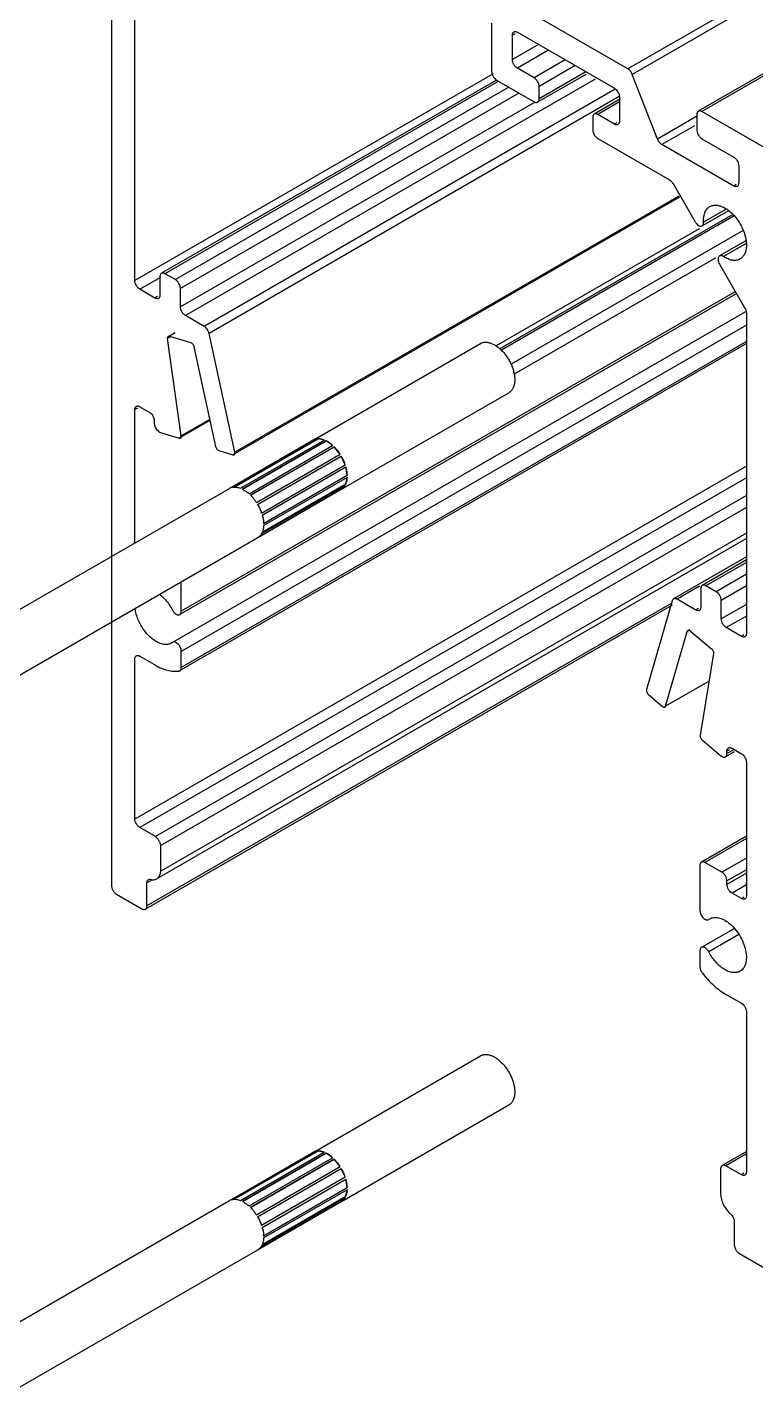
# Model space of a CAD drawing. Extents: x 0 to 11.4, y -13.7 to 0.
# Drawn here: x 4.748 to 6.286, y -8.488 to -5.598 of the extents above; entities that cross this region are included whole.
import ezdxf

# ---------------------------------------------------------------- set-up
doc = ezdxf.new("R2010")
doc.units = 0
doc.header["$LTSCALE"] = 0.5
doc.header["$MEASUREMENT"] = 0
doc.layers.add('Hardware', color=242, linetype='CONTINUOUS')
doc.layers.add('Housing', color=150, linetype='CONTINUOUS')

msp = doc.modelspace()

# ---------------------------------------------------------------- linework, layer by layer
at = {"layer": 'Hardware', "transparency": 16777216}
for p, q in [((5.3512, -6.47), (5.7048, -6.2659)), ((5.4112, -6.5739), (5.7648, -6.3698)), ((5.178, -6.5705), (5.348, -6.4723)), ((5.3481, -6.4725), (5.1786, -6.5703)), ((5.1817, -6.5695), (5.3585, -6.4675)), ((5.1848, -6.5693), (5.3616, -6.4672)), ((5.3616, -6.4674), (5.1851, -6.5693)), ((5.1982, -6.572), (5.375, -6.4699)), ((5.2018, -6.5736), (5.3786, -6.4715)), ((5.3786, -6.4717), (5.2018, -6.5737)), ((5.3512, -6.47), (5.348, -6.4723)), ((5.348, -6.4723), (5.3481, -6.4725)), ((5.357, -6.4684), (5.3481, -6.4725)), ((5.3616, -6.4672), (5.3616, -6.4674)), ((5.3751, -6.4701), (5.3616, -6.4674)), ((5.3786, -6.4715), (5.3786, -6.4717)), ((5.3926, -6.4815), (5.3786, -6.4717)), ((5.2159, -6.5834), (5.3926, -6.4814)), ((5.2192, -6.5867), (5.396, -6.4846)), ((5.396, -6.4847), (5.2192, -6.5867)), ((5.2315, -6.6019), (5.4083, -6.4998)), ((5.396, -6.4846), (5.396, -6.4847)), ((5.4082, -6.4999), (5.396, -6.4847)), ((5.2341, -6.6062), (5.4109, -6.5041)), ((5.2424, -6.6242), (5.4192, -6.5221)), ((5.2424, -6.6242), (5.4191, -6.5222)), ((5.2439, -6.6288), (5.4207, -6.5267)), ((5.4191, -6.5222), (5.4108, -6.5041)), ((5.4192, -6.5221), (5.4191, -6.5222)), ((5.4235, -6.5444), (5.4206, -6.5267)), ((5.2467, -6.6464), (5.4235, -6.5444)), ((5.2468, -6.6465), (5.4236, -6.5444)), ((5.2468, -6.6506), (5.4236, -6.5485)), ((5.4206, -6.5627), (5.4235, -6.5484)), ((5.4236, -6.5444), (5.4235, -6.5444)), ((4.6441, -6.8783), (5.1744, -6.5721)), ((5.178, -6.5705), (5.1817, -6.5695)), ((5.1939, -6.5705), (5.1982, -6.572)), ((5.2341, -6.6762), (5.4109, -6.5741)), ((5.236, -6.6749), (5.4108, -6.574)), ((5.2424, -6.6678), (5.4192, -6.5657)), ((5.2439, -6.6648), (5.4207, -6.5628)), ((5.244, -6.6647), (5.4206, -6.5627)), ((5.4108, -6.574), (5.4187, -6.566)), ((5.4109, -6.5741), (5.4108, -6.574)), ((5.4109, -6.5741), (5.4112, -6.5739)), ((5.4207, -6.5628), (5.4206, -6.5627)), ((4.7041, -6.9822), (5.2344, -6.676)), ((5.3512, -7.9756), (5.7048, -7.7715)), ((5.4112, -8.0795), (5.7648, -7.8754)), ((5.1817, -8.0751), (5.3585, -7.9731)), ((5.1848, -8.0749), (5.3616, -7.9728)), ((5.3616, -7.973), (5.1851, -8.0749)), ((5.1982, -8.0776), (5.375, -7.9755)), ((5.3512, -7.9756), (5.348, -7.9779)), ((5.357, -7.974), (5.3481, -7.9781)), ((5.3616, -7.9728), (5.3616, -7.973)), ((5.3751, -7.9757), (5.3616, -7.973)), ((5.178, -8.0761), (5.348, -7.9779)), ((5.3481, -7.9781), (5.1786, -8.0759)), ((5.2018, -8.0792), (5.3786, -7.9771)), ((5.3786, -7.9773), (5.2018, -8.0793)), ((5.2159, -8.089), (5.3926, -7.987)), ((5.2192, -8.0923), (5.396, -7.9902)), ((5.396, -7.9903), (5.2192, -8.0923)), ((5.2315, -8.1075), (5.4083, -8.0054)), ((5.348, -7.9779), (5.3481, -7.9781)), ((5.3786, -7.9771), (5.3786, -7.9773)), ((5.3926, -7.9871), (5.3786, -7.9773)), ((5.396, -7.9902), (5.396, -7.9903)), ((5.4082, -8.0055), (5.396, -7.9903)), ((5.2341, -8.1118), (5.4109, -8.0097)), ((5.2424, -8.1298), (5.4191, -8.0277)), ((5.2424, -8.1298), (5.4192, -8.0277)), ((5.2439, -8.1344), (5.4207, -8.0323)), ((5.4191, -8.0277), (5.4108, -8.0097)), ((5.4192, -8.0277), (5.4191, -8.0277)), ((5.4235, -8.05), (5.4206, -8.0323)), ((5.2467, -8.152), (5.4235, -8.05)), ((5.2468, -8.1521), (5.4236, -8.05)), ((5.2468, -8.1562), (5.4236, -8.0541)), ((5.4206, -8.0683), (5.4235, -8.054)), ((5.4236, -8.05), (5.4235, -8.05)), ((4.6441, -8.3839), (5.1744, -8.0777)), ((5.178, -8.0761), (5.1817, -8.0751)), ((5.1939, -8.0761), (5.1982, -8.0776)), ((5.2341, -8.1818), (5.4109, -8.0797)), ((5.236, -8.1805), (5.4108, -8.0796)), ((5.2424, -8.1734), (5.4192, -8.0713)), ((5.2439, -8.1704), (5.4207, -8.0684)), ((5.244, -8.1703), (5.4206, -8.0683)), ((5.4108, -8.0796), (5.4187, -8.0716)), ((5.4109, -8.0797), (5.4108, -8.0796)), ((5.4109, -8.0797), (5.4112, -8.0795)), ((5.4207, -8.0684), (5.4206, -8.0683)), ((4.7041, -8.4878), (5.2344, -8.1816))]:
    msp.add_line(p, q, dxfattribs=at)
for centre, radius, start, end in [((5.1845, -6.5896), 0.0202, 108.8453, 119.9747), ((5.1658, -6.639), 0.0748, 47.9648, 52.2996), ((5.1465, -6.6573), 0.1015, 33.1159, 36.6394), ((5.1534, -6.6549), 0.0942, 19.0095, 19.7312), ((5.1858, -6.6486), 0.0611, 2.0446, 2.9828), ((5.2243, -6.6585), 0.0203, 300.0366, 309.9956), ((5.2157, -6.6528), 0.0307, 336.8664, 338.2681), ((5.1845, -8.0952), 0.0202, 108.8453, 119.9747), ((5.1658, -8.1446), 0.0748, 47.9648, 52.2996), ((5.1465, -8.1629), 0.1015, 33.1159, 36.6394), ((5.1534, -8.1605), 0.0942, 19.0095, 19.7312), ((5.2157, -8.1584), 0.0307, 336.8664, 338.2681), ((5.1858, -8.1542), 0.0611, 2.0446, 2.9828), ((5.2243, -8.1641), 0.0203, 300.0366, 309.9956)]:
    msp.add_arc(centre, radius, start, end, dxfattribs=at)
for points, knots in [([(5.7048, -6.2659), (5.7055, -6.2655), (5.7071, -6.2647), (5.7095, -6.2638), (5.7121, -6.2633), (5.7148, -6.263), (5.7176, -6.2631), (5.7206, -6.2634), (5.7235, -6.2641), (5.7277, -6.2653), (5.733, -6.2677), (5.7392, -6.2715), (5.7453, -6.2763), (5.7512, -6.2819), (5.7568, -6.2884), (5.7618, -6.2955), (5.7663, -6.303), (5.7702, -6.3109), (5.7732, -6.3189), (5.7755, -6.3269), (5.7769, -6.3347), (5.7772, -6.3398), (5.7772, -6.3423)], [0, 0, 0, 0, 0.02133, 0.042888, 0.064891, 0.087534, 0.110981, 0.135365, 0.160785, 0.187308, 0.24374, 0.304681, 0.369761, 0.438351, 0.50963, 0.582646, 0.656369, 0.729738, 0.801707, 0.871292, 0.937623, 1, 1, 1, 1]), ([(5.7772, -6.3423), (5.7772, -6.3439), (5.7771, -6.3469), (5.7765, -6.3514), (5.7755, -6.3555), (5.7741, -6.3592), (5.7723, -6.3625), (5.7702, -6.3655), (5.7677, -6.3679), (5.7658, -6.3692), (5.7648, -6.3698)], [0, 0, 0, 0, 0.148585, 0.289507, 0.422721, 0.548641, 0.668, 0.781938, 0.891987, 1, 1, 1, 1]), ([(5.3585, -6.4675), (5.3572, -6.4677), (5.3553, -6.4681), (5.3529, -6.4691), (5.3518, -6.4697), (5.3512, -6.47)], [0, 0, 0, 0, 0.505525, 0.753504, 1, 1, 1, 1]), ([(5.375, -6.4699), (5.3739, -6.4695), (5.3716, -6.4686), (5.3682, -6.4678), (5.3648, -6.4673), (5.3626, -6.4672), (5.3616, -6.4672)], [0, 0, 0, 0, 0.268117, 0.52366, 0.767253, 1, 1, 1, 1]), ([(5.3926, -6.4814), (5.3915, -6.4804), (5.3892, -6.4784), (5.3857, -6.4758), (5.3822, -6.4735), (5.3798, -6.4722), (5.3786, -6.4715)], [0, 0, 0, 0, 0.263479, 0.518469, 0.764174, 1, 1, 1, 1]), ([(5.4083, -6.4998), (5.4065, -6.4971), (5.4026, -6.4918), (5.3983, -6.4869), (5.396, -6.4846)], [0, 0, 0, 0, 0.507302, 1, 1, 1, 1]), ([(5.4192, -6.5221), (5.4182, -6.519), (5.4157, -6.5129), (5.4126, -6.507), (5.4109, -6.5041)], [0, 0, 0, 0, 0.495617, 1, 1, 1, 1]), ([(5.4236, -6.5444), (5.4236, -6.543), (5.4234, -6.5401), (5.4226, -6.5341), (5.4215, -6.5297), (5.4207, -6.5267)], [0, 0, 0, 0, 0.237755, 0.484261, 1, 1, 1, 1]), ([(5.4207, -6.5628), (5.4216, -6.5606), (5.4226, -6.5572), (5.4234, -6.5524), (5.4236, -6.5498), (5.4236, -6.5485)], [0, 0, 0, 0, 0.475926, 0.731918, 1, 1, 1, 1]), ([(5.1848, -6.5693), (5.1863, -6.5692), (5.1893, -6.5694), (5.1923, -6.5701), (5.1939, -6.5705)], [0, 0, 0, 0, 0.484047, 1, 1, 1, 1]), ([(5.2018, -6.5736), (5.2035, -6.5745), (5.2068, -6.5764), (5.2099, -6.5786), (5.2115, -6.5798)], [0, 0, 0, 0, 0.48643, 1, 1, 1, 1]), ([(5.2192, -6.5867), (5.2208, -6.5882), (5.2238, -6.5915), (5.2266, -6.595), (5.2279, -6.5968)], [0, 0, 0, 0, 0.493981, 1, 1, 1, 1]), ([(5.4112, -6.5739), (5.412, -6.5735), (5.4136, -6.5724), (5.4157, -6.5705), (5.4176, -6.5682), (5.4187, -6.5666), (5.4192, -6.5657)], [0, 0, 0, 0, 0.242431, 0.488008, 0.739683, 1, 1, 1, 1]), ([(5.2341, -6.6062), (5.2357, -6.6089), (5.2386, -6.6144), (5.241, -6.6202), (5.2421, -6.6231)], [0, 0, 0, 0, 0.503838, 1, 1, 1, 1]), ([(5.2439, -6.6288), (5.2447, -6.6316), (5.246, -6.6371), (5.2467, -6.6427), (5.2468, -6.6455)], [0, 0, 0, 0, 0.514673, 1, 1, 1, 1]), ([(5.2424, -6.6678), (5.2418, -6.669), (5.2402, -6.6712), (5.2383, -6.6731), (5.2373, -6.674)], [0, 0, 0, 0, 0.51051, 1, 1, 1, 1]), ([(5.2468, -6.6506), (5.2468, -6.6518), (5.2466, -6.6542), (5.2459, -6.6588), (5.245, -6.6621), (5.2442, -6.6642)], [0, 0, 0, 0, 0.266998, 0.522659, 1, 1, 1, 1]), ([(5.7048, -7.7715), (5.7055, -7.7711), (5.7071, -7.7703), (5.7095, -7.7694), (5.7121, -7.7689), (5.7148, -7.7686), (5.7176, -7.7687), (5.7206, -7.769), (5.7235, -7.7697), (5.7277, -7.7709), (5.733, -7.7733), (5.7392, -7.7771), (5.7453, -7.7819), (5.7512, -7.7875), (5.7568, -7.794), (5.7618, -7.8011), (5.7663, -7.8086), (5.7702, -7.8165), (5.7732, -7.8245), (5.7755, -7.8325), (5.7769, -7.8403), (5.7772, -7.8454), (5.7772, -7.8479)], [0, 0, 0, 0, 0.02133, 0.042888, 0.064891, 0.087534, 0.110981, 0.135365, 0.160785, 0.187308, 0.24374, 0.304681, 0.369761, 0.438351, 0.50963, 0.582646, 0.656369, 0.729738, 0.801707, 0.871292, 0.937623, 1, 1, 1, 1]), ([(5.7772, -7.8479), (5.7772, -7.8495), (5.7771, -7.8525), (5.7765, -7.857), (5.7755, -7.8611), (5.7741, -7.8648), (5.7723, -7.8681), (5.7702, -7.8711), (5.7677, -7.8735), (5.7658, -7.8748), (5.7648, -7.8754)], [0, 0, 0, 0, 0.148585, 0.289507, 0.422721, 0.548641, 0.668, 0.781938, 0.891987, 1, 1, 1, 1]), ([(5.3585, -7.9731), (5.3572, -7.9733), (5.3553, -7.9737), (5.3529, -7.9747), (5.3518, -7.9753), (5.3512, -7.9756)], [0, 0, 0, 0, 0.505525, 0.753504, 1, 1, 1, 1]), ([(5.375, -7.9755), (5.3739, -7.9751), (5.3716, -7.9742), (5.3682, -7.9734), (5.3648, -7.9729), (5.3626, -7.9728), (5.3616, -7.9728)], [0, 0, 0, 0, 0.268117, 0.52366, 0.767253, 1, 1, 1, 1]), ([(5.3926, -7.987), (5.3915, -7.986), (5.3892, -7.984), (5.3857, -7.9814), (5.3822, -7.9791), (5.3798, -7.9777), (5.3786, -7.9771)], [0, 0, 0, 0, 0.263479, 0.518469, 0.764174, 1, 1, 1, 1]), ([(5.4083, -8.0054), (5.4065, -8.0027), (5.4026, -7.9974), (5.3983, -7.9925), (5.396, -7.9902)], [0, 0, 0, 0, 0.507302, 1, 1, 1, 1]), ([(5.4192, -8.0277), (5.4182, -8.0246), (5.4157, -8.0185), (5.4126, -8.0126), (5.4109, -8.0097)], [0, 0, 0, 0, 0.495617, 1, 1, 1, 1]), ([(5.4236, -8.05), (5.4236, -8.0486), (5.4234, -8.0457), (5.4226, -8.0397), (5.4215, -8.0353), (5.4207, -8.0323)], [0, 0, 0, 0, 0.237755, 0.484261, 1, 1, 1, 1]), ([(5.4207, -8.0684), (5.4216, -8.0662), (5.4226, -8.0628), (5.4234, -8.058), (5.4236, -8.0554), (5.4236, -8.0541)], [0, 0, 0, 0, 0.475926, 0.731918, 1, 1, 1, 1]), ([(5.1848, -8.0749), (5.1863, -8.0748), (5.1893, -8.075), (5.1923, -8.0757), (5.1939, -8.0761)], [0, 0, 0, 0, 0.484047, 1, 1, 1, 1]), ([(5.2018, -8.0792), (5.2035, -8.08), (5.2068, -8.082), (5.2099, -8.0842), (5.2115, -8.0854)], [0, 0, 0, 0, 0.48643, 1, 1, 1, 1]), ([(5.2192, -8.0923), (5.2208, -8.0938), (5.2238, -8.0971), (5.2266, -8.1006), (5.2279, -8.1024)], [0, 0, 0, 0, 0.493981, 1, 1, 1, 1]), ([(5.4112, -8.0795), (5.412, -8.0791), (5.4136, -8.078), (5.4157, -8.0761), (5.4176, -8.0738), (5.4187, -8.0722), (5.4192, -8.0713)], [0, 0, 0, 0, 0.242431, 0.488008, 0.739683, 1, 1, 1, 1]), ([(5.2341, -8.1118), (5.2357, -8.1145), (5.2386, -8.12), (5.241, -8.1258), (5.2421, -8.1287)], [0, 0, 0, 0, 0.503838, 1, 1, 1, 1]), ([(5.2439, -8.1344), (5.2447, -8.1372), (5.246, -8.1427), (5.2467, -8.1483), (5.2468, -8.1511)], [0, 0, 0, 0, 0.514673, 1, 1, 1, 1]), ([(5.2424, -8.1734), (5.2418, -8.1746), (5.2402, -8.1768), (5.2383, -8.1787), (5.2373, -8.1796)], [0, 0, 0, 0, 0.51051, 1, 1, 1, 1]), ([(5.2468, -8.1562), (5.2468, -8.1574), (5.2466, -8.1598), (5.2459, -8.1644), (5.245, -8.1677), (5.2442, -8.1698)], [0, 0, 0, 0, 0.266998, 0.522659, 1, 1, 1, 1])]:
    msp.add_open_spline(points, degree=3, knots=knots, dxfattribs=at)
at = {"layer": 'Housing', "linetype": 'Continuous', "lineweight": 25, "transparency": 16777216}
for p, q in [((7.799, -4.6565), (6.0164, -5.6856)), ((7.8011, -4.672), (6.0256, -5.6971)), ((7.8165, -4.8216), (6.165, -5.775)), ((7.8169, -4.8264), (6.1725, -5.7758)), ((4.9253, -5.0679), (4.9253, -7.4114)), ((4.9748, -6.133), (4.9748, -5.4556)), ((6.0164, -5.6856), (5.6414, -5.4691)), ((5.7283, -5.5887), (5.7283, -5.6908)), ((5.7775, -5.611), (5.7722, -5.614)), ((5.7722, -5.6655), (5.7722, -5.614)), ((5.8273, -5.6336), (5.7722, -5.6655)), ((5.7828, -5.6079), (5.9878, -5.7263)), ((5.8485, -5.6459), (5.7828, -5.6838)), ((5.8181, -5.7043), (5.7828, -5.6838)), ((5.8839, -5.6663), (5.8181, -5.7043)), ((5.9051, -5.6785), (5.8287, -5.7226)), ((5.9277, -5.6916), (5.8287, -5.7488)), ((5.7314, -5.6961), (4.9748, -6.133)), ((5.7387, -5.7089), (5.0309, -6.1175)), ((5.7409, -5.7127), (5.0384, -6.1183)), ((5.9471, -5.7071), (5.0816, -6.2068)), ((5.7389, -5.7092), (5.8181, -5.7549)), ((5.9271, -5.697), (5.8256, -5.7556)), ((6.0787, -5.8339), (6.0256, -5.6971)), ((5.7649, -5.7241), (5.0603, -6.1309)), ((5.7861, -5.7364), (5.0709, -6.1493)), ((5.9892, -5.7286), (5.1212, -6.2297)), ((5.9981, -5.7441), (5.1314, -6.2445)), ((5.8287, -5.7488), (5.8287, -5.7226)), ((6.0008, -5.7488), (5.945, -5.7811)), ((5.9984, -5.7447), (5.9984, -5.7961)), ((5.8191, -5.7565), (5.0709, -6.1885)), ((5.9984, -5.7553), (5.9525, -5.7818)), ((6.3055, -5.8525), (6.1725, -5.7758)), ((5.9419, -5.788), (5.9419, -5.8141)), ((5.9878, -5.8022), (5.9525, -5.7818)), ((5.9931, -5.7992), (5.9878, -5.8022)), ((6.1636, -5.7848), (6.0787, -5.8339)), ((6.1567, -5.8055), (6.0879, -5.8453)), ((6.1619, -5.7819), (6.1619, -5.8146)), ((5.9525, -5.8325), (6.1041, -5.92)), ((6.1725, -5.8329), (6.2397, -5.8717)), ((6.2397, -5.933), (6.0879, -5.8453)), ((6.2503, -5.8901), (6.2503, -5.9268)), ((6.1116, -5.9279), (6.1581, -6.0085)), ((6.245, -5.9299), (6.2397, -5.933)), ((6.1252, -5.9566), (5.1817, -6.5013)), ((6.1237, -5.9541), (5.1859, -6.4955)), ((6.2241, -5.9817), (6.1762, -6.0094)), ((6.2377, -5.993), (5.7458, -6.2769)), ((6.2406, -5.9963), (5.7492, -6.2801)), ((6.2286, -5.9851), (6.1731, -6.0171)), ((6.1668, -6.0235), (5.7382, -6.271)), ((6.2595, -6.0267), (5.7695, -6.3097)), ((6.2654, -6.0488), (6.2099, -6.0808)), ((6.266, -6.0544), (6.2181, -6.082)), ((6.2646, -6.0413), (6.266, -6.049)), ((6.202, -6.0845), (5.7761, -6.3304)), ((6.2099, -6.0982), (6.2635, -6.191)), ((5.0289, -6.1262), (4.9854, -6.1513)), ((5.0278, -6.1244), (5.0278, -6.1636)), ((5.0603, -6.1309), (5.0384, -6.1183)), ((5.0172, -6.1697), (4.9854, -6.1513)), ((5.0709, -6.1885), (5.0709, -6.1493)), ((5.0225, -6.1666), (5.0172, -6.1697)), ((6.2434, -6.1613), (5.0697, -6.8389)), ((6.2412, -6.1575), (5.0728, -6.832)), ((6.265, -6.1987), (5.0542, -6.8978)), ((5.1212, -6.2297), (5.0816, -6.2068)), ((6.2666, -6.2015), (6.2666, -6.8788)), ((6.2666, -6.2274), (5.0728, -6.9166)), ((5.0493, -6.2522), (5.0439, -6.2553)), ((5.0728, -6.4611), (5.0439, -6.2553)), ((5.0599, -6.2436), (5.0482, -6.2503)), ((5.0482, -6.2503), (5.0928, -6.2641)), ((6.2666, -6.2662), (5.0679, -6.9582)), ((6.2666, -6.2615), (5.0728, -6.9507)), ((5.1859, -6.4955), (5.1314, -6.2445)), ((5.0995, -6.2726), (5.1454, -6.4836)), ((4.9801, -6.4025), (4.9748, -6.4055)), ((4.9748, -6.6872), (4.9748, -6.4055)), ((4.9854, -6.3994), (5.0052, -6.4108)), ((5.0158, -6.4292), (5.0158, -6.4343)), ((5.1334, -6.4286), (5.0685, -6.4661)), ((5.1329, -6.4264), (5.0728, -6.4611)), ((5.0288, -6.4538), (5.0685, -6.4661)), ((5.1521, -6.4921), (5.1817, -6.5013)), ((6.2666, -6.5251), (4.9748, -7.271)), ((6.2666, -6.5496), (4.9854, -7.2893)), ((6.2666, -6.5874), (5.0181, -7.3082)), ((6.2666, -6.6127), (5.0294, -7.327)), ((6.2666, -6.6668), (5.0294, -7.3811)), ((6.2666, -6.6784), (5.0211, -7.3975)), ((6.2666, -6.7169), (6.1127, -6.8057)), ((6.2666, -6.7234), (6.1735, -6.7772)), ((6.2666, -6.7285), (6.181, -6.7779)), ((6.2666, -6.7538), (6.2029, -6.7906)), ((5.0728, -6.832), (5.0728, -6.7693)), ((6.1676, -6.7791), (6.1202, -6.8065)), ((6.1704, -6.784), (6.1704, -6.8232)), ((6.2029, -6.7906), (6.181, -6.7779)), ((6.2666, -6.7783), (6.2136, -6.8089)), ((6.1099, -6.8191), (4.9971, -7.4616)), ((6.1077, -6.8153), (5.0002, -7.4547)), ((6.11, -6.8095), (6.0555, -6.9975)), ((6.1598, -6.8294), (6.1202, -6.8065)), ((6.2136, -6.8481), (6.2136, -6.8089)), ((6.2666, -6.8175), (6.2136, -6.8481)), ((6.1651, -6.8263), (6.1598, -6.8294)), ((6.2666, -6.842), (6.2242, -6.8665)), ((6.096, -7.0325), (6.1418, -6.8743)), ((6.1472, -6.8713), (6.1418, -6.8743)), ((6.1486, -6.8737), (6.1931, -6.9113)), ((6.256, -6.8849), (6.2242, -6.8665)), ((6.2613, -6.8818), (6.256, -6.8849)), ((4.9748, -7.271), (4.9748, -6.9328)), ((4.9854, -6.9267), (5.02, -6.9467)), ((5.0728, -6.9507), (5.0728, -6.9166)), ((6.1974, -6.9213), (6.1686, -7.0937)), ((6.1877, -6.9795), (6.096, -7.0325)), ((6.0596, -7.0081), (6.0893, -7.0332)), ((6.1729, -7.1037), (6.2126, -7.1372)), ((6.2406, -7.1291), (6.2224, -7.1396)), ((6.2309, -7.1246), (6.2255, -7.1276)), ((6.2384, -7.1253), (6.2255, -7.1327)), ((6.2255, -7.1327), (6.2255, -7.1276)), ((6.2362, -7.1215), (6.256, -7.133)), ((6.2666, -7.1513), (6.2666, -7.433)), ((5.0181, -7.3082), (4.9854, -7.2893)), ((6.2666, -7.3073), (6.1716, -7.3621)), ((5.0294, -7.3811), (5.0294, -7.327)), ((6.2666, -7.3123), (6.1791, -7.3628)), ((6.1685, -7.369), (6.1685, -7.4646)), ((6.2149, -7.3835), (6.1791, -7.3628)), ((6.2666, -7.3537), (6.2149, -7.3835)), ((6.2666, -7.3782), (6.2255, -7.4019)), ((6.2666, -7.3856), (6.2255, -7.4093)), ((5.0093, -7.4007), (5.0002, -7.4059)), ((5.0002, -7.4547), (5.0002, -7.4059)), ((6.2255, -7.4093), (6.2255, -7.4019)), ((6.2666, -7.4101), (6.2362, -7.4277)), ((6.256, -7.4392), (6.2362, -7.4277)), ((4.9359, -7.4298), (4.9896, -7.4608)), ((6.2613, -7.4361), (6.256, -7.4392)), ((6.2412, -7.5021), (6.1716, -7.5423)), ((6.2508, -7.5151), (6.1871, -7.5519)), ((6.1685, -7.5492), (6.1685, -7.5833)), ((6.2213, -7.6402), (6.256, -7.6603)), ((6.2666, -7.6786), (6.2666, -8.0168)), ((6.2666, -7.9739), (6.2154, -8.0035)), ((6.2666, -7.979), (6.2233, -8.004)), ((6.256, -8.0229), (6.2233, -8.004)), ((6.212, -8.0097), (6.212, -8.0639)), ((6.2613, -8.0198), (6.256, -8.0229)), ((6.2411, -8.1223), (6.2411, -8.1711)), ((6.2517, -8.1895), (6.3055, -8.2205))]:
    msp.add_line(p, q, dxfattribs=at)
msp.add_arc((5.9734, -5.7469), 0.0253, 21.1865, 38.8138, dxfattribs=at)
for points, knots in [([(5.7753, -5.6072), (5.7758, -5.6069), (5.7769, -5.6065), (5.7788, -5.6064), (5.7808, -5.6069), (5.7821, -5.6075), (5.7828, -5.6079)], [0, 0, 0, 0, 0.217768, 0.45178, 0.711885, 1, 1, 1, 1]), ([(5.7722, -5.614), (5.7722, -5.6133), (5.7723, -5.6118), (5.7729, -5.6099), (5.7738, -5.6082), (5.7748, -5.6075), (5.7753, -5.6072)], [0, 0, 0, 0, 0.288116, 0.548222, 0.782233, 1, 1, 1, 1]), ([(5.7283, -5.6908), (5.7283, -5.6925), (5.729, -5.6962), (5.7312, -5.7014), (5.7346, -5.7059), (5.7374, -5.7083), (5.7389, -5.7092)], [0, 0, 0, 0, 0.237021, 0.500001, 0.762981, 1, 1, 1, 1]), ([(5.7828, -5.6838), (5.7813, -5.683), (5.7784, -5.6806), (5.7751, -5.676), (5.7728, -5.6709), (5.7722, -5.6672), (5.7722, -5.6655)], [0, 0, 0, 0, 0.237019, 0.499999, 0.762979, 1, 1, 1, 1]), ([(6.0256, -5.6971), (6.0247, -5.6947), (6.0222, -5.6903), (6.0185, -5.6868), (6.0164, -5.6856)], [0, 0, 0, 0, 0.52278, 1, 1, 1, 1]), ([(5.8234, -5.709), (5.823, -5.7085), (5.8215, -5.7067), (5.8196, -5.7051), (5.8181, -5.7043)], [0, 0, 0, 0, 0.266923, 1, 1, 1, 1]), ([(5.8287, -5.7226), (5.8287, -5.7215), (5.8284, -5.7191), (5.827, -5.7144), (5.8251, -5.711), (5.8234, -5.709)], [0, 0, 0, 0, 0.227663, 0.478233, 1, 1, 1, 1]), ([(5.8256, -5.7556), (5.8261, -5.7553), (5.827, -5.7546), (5.828, -5.7529), (5.8286, -5.751), (5.8287, -5.7495), (5.8287, -5.7488)], [0, 0, 0, 0, 0.217767, 0.451778, 0.711884, 1, 1, 1, 1]), ([(5.9878, -5.7263), (5.9883, -5.7266), (5.9903, -5.7279), (5.992, -5.7296), (5.9931, -5.731)], [0, 0, 0, 0, 0.231066, 1, 1, 1, 1]), ([(5.997, -5.7377), (5.9973, -5.7383), (5.998, -5.7406), (5.9984, -5.7429), (5.9984, -5.7447)], [0, 0, 0, 0, 0.266922, 1, 1, 1, 1]), ([(5.8181, -5.7549), (5.8188, -5.7553), (5.8201, -5.7559), (5.8221, -5.7564), (5.824, -5.7563), (5.8251, -5.7559), (5.8256, -5.7556)], [0, 0, 0, 0, 0.288115, 0.54822, 0.782232, 1, 1, 1, 1]), ([(5.9525, -5.7818), (5.9518, -5.7815), (5.9505, -5.7808), (5.9485, -5.7803), (5.9466, -5.7804), (5.9455, -5.7808), (5.945, -5.7811)], [0, 0, 0, 0, 0.288115, 0.54822, 0.782232, 1, 1, 1, 1]), ([(6.165, -5.775), (6.1645, -5.7753), (6.1636, -5.7761), (6.1626, -5.7777), (6.162, -5.7797), (6.1619, -5.7812), (6.1619, -5.7819)], [0, 0, 0, 0, 0.217767, 0.451778, 0.711884, 1, 1, 1, 1]), ([(6.1725, -5.7758), (6.1719, -5.7754), (6.1706, -5.7748), (6.1686, -5.7743), (6.1667, -5.7743), (6.1655, -5.7748), (6.165, -5.775)], [0, 0, 0, 0, 0.288115, 0.54822, 0.782232, 1, 1, 1, 1]), ([(5.945, -5.7811), (5.9445, -5.7814), (5.9436, -5.7822), (5.9426, -5.7838), (5.942, -5.7858), (5.9419, -5.7872), (5.9419, -5.788)], [0, 0, 0, 0, 0.217767, 0.451778, 0.711884, 1, 1, 1, 1]), ([(5.9953, -5.803), (5.9948, -5.8033), (5.9937, -5.8037), (5.9918, -5.8037), (5.9898, -5.8032), (5.9885, -5.8026), (5.9878, -5.8022)], [0, 0, 0, 0, 0.217768, 0.45178, 0.711885, 1, 1, 1, 1]), ([(5.9984, -5.7961), (5.9984, -5.7969), (5.9983, -5.7983), (5.9977, -5.8003), (5.9968, -5.8019), (5.9958, -5.8027), (5.9953, -5.803)], [0, 0, 0, 0, 0.288116, 0.548222, 0.782233, 1, 1, 1, 1]), ([(5.9419, -5.8141), (5.9419, -5.8152), (5.9422, -5.8176), (5.9436, -5.8224), (5.9456, -5.8257), (5.9472, -5.8278)], [0, 0, 0, 0, 0.227663, 0.478233, 1, 1, 1, 1]), ([(5.9472, -5.8278), (5.9476, -5.8282), (5.9491, -5.83), (5.951, -5.8316), (5.9525, -5.8325)], [0, 0, 0, 0, 0.266923, 1, 1, 1, 1]), ([(6.0879, -5.8453), (6.0858, -5.8441), (6.0821, -5.8406), (6.0796, -5.8363), (6.0787, -5.8339)], [0, 0, 0, 0, 0.47722, 1, 1, 1, 1]), ([(6.1619, -5.8146), (6.1619, -5.8151), (6.1621, -5.8175), (6.1627, -5.8198), (6.1634, -5.8215)], [0, 0, 0, 0, 0.231066, 1, 1, 1, 1]), ([(6.1634, -5.8215), (6.1643, -5.8239), (6.1662, -5.8273), (6.1696, -5.8309), (6.1716, -5.8324), (6.1725, -5.8329)], [0, 0, 0, 0, 0.521768, 0.772338, 1, 1, 1, 1]), ([(6.2397, -5.8717), (6.2412, -5.8726), (6.2441, -5.875), (6.2474, -5.8795), (6.2497, -5.8847), (6.2503, -5.8884), (6.2503, -5.8901)], [0, 0, 0, 0, 0.237019, 0.499999, 0.762979, 1, 1, 1, 1]), ([(6.1041, -5.92), (6.1056, -5.9208), (6.1084, -5.9232), (6.1106, -5.9262), (6.1116, -5.9279)], [0, 0, 0, 0, 0.474433, 1, 1, 1, 1]), ([(6.2472, -5.9337), (6.2467, -5.934), (6.2456, -5.9344), (6.2437, -5.9344), (6.2417, -5.934), (6.2404, -5.9333), (6.2397, -5.933)], [0, 0, 0, 0, 0.217768, 0.45178, 0.711885, 1, 1, 1, 1]), ([(6.2503, -5.9268), (6.2503, -5.9276), (6.2502, -5.929), (6.2496, -5.931), (6.2486, -5.9326), (6.2477, -5.9334), (6.2472, -5.9337)], [0, 0, 0, 0, 0.288116, 0.548222, 0.782233, 1, 1, 1, 1]), ([(6.1762, -6.0094), (6.176, -6.0066), (6.176, -6.0012), (6.1775, -5.9915), (6.1805, -5.9848), (6.1834, -5.9814)], [0, 0, 0, 0, 0.284597, 0.546241, 1, 1, 1, 1]), ([(6.1834, -5.9814), (6.1838, -5.9809), (6.1856, -5.9789), (6.1876, -5.9773), (6.1893, -5.9763)], [0, 0, 0, 0, 0.255003, 1, 1, 1, 1]), ([(6.1893, -5.9763), (6.1914, -5.9752), (6.1961, -5.9734), (6.2038, -5.9731), (6.2121, -5.975), (6.2175, -5.9774), (6.2203, -5.9789)], [0, 0, 0, 0, 0.219084, 0.452828, 0.711591, 1, 1, 1, 1]), ([(6.2203, -5.9789), (6.221, -5.9793), (6.2239, -5.981), (6.2267, -5.9829), (6.2287, -5.9845)], [0, 0, 0, 0, 0.241848, 1, 1, 1, 1]), ([(6.1581, -6.0085), (6.1591, -6.0102), (6.1613, -6.0131), (6.1647, -6.016), (6.1676, -6.0174), (6.1696, -6.0179), (6.1715, -6.0178), (6.1726, -6.0174), (6.1731, -6.0171)], [0, 0, 0, 0, 0.306108, 0.582927, 0.703761, 0.811843, 0.909182, 1, 1, 1, 1]), ([(6.1731, -6.0171), (6.1736, -6.0168), (6.1747, -6.016), (6.1757, -6.0141), (6.1762, -6.0119), (6.1762, -6.0102), (6.1762, -6.0094)], [0, 0, 0, 0, 0.213864, 0.445863, 0.707574, 1, 1, 1, 1]), ([(6.2287, -5.9845), (6.233, -5.9878), (6.2412, -5.9956), (6.2515, -6.0094), (6.2596, -6.0248), (6.2633, -6.0358), (6.2646, -6.0413)], [0, 0, 0, 0, 0.239089, 0.493827, 0.751779, 1, 1, 1, 1]), ([(6.2666, -6.0591), (6.2665, -6.0622), (6.2659, -6.0681), (6.2634, -6.0762), (6.2592, -6.0828), (6.2554, -6.086), (6.2533, -6.0872)], [0, 0, 0, 0, 0.28841, 0.547173, 0.780916, 1, 1, 1, 1]), ([(6.266, -6.049), (6.2661, -6.0499), (6.2665, -6.0532), (6.2666, -6.0566), (6.2666, -6.0591)], [0, 0, 0, 0, 0.258122, 1, 1, 1, 1]), ([(6.2099, -6.0808), (6.2092, -6.0812), (6.2079, -6.0825), (6.2069, -6.0851), (6.2067, -6.0882), (6.207, -6.0904), (6.2072, -6.0916)], [0, 0, 0, 0, 0.202572, 0.430629, 0.696522, 1, 1, 1, 1]), ([(6.2072, -6.0916), (6.2074, -6.0922), (6.208, -6.0944), (6.209, -6.0966), (6.2099, -6.0982)], [0, 0, 0, 0, 0.242624, 1, 1, 1, 1]), ([(6.2181, -6.082), (6.2174, -6.0816), (6.216, -6.0808), (6.2138, -6.0801), (6.2117, -6.0801), (6.2104, -6.0805), (6.2099, -6.0808)], [0, 0, 0, 0, 0.292425, 0.554136, 0.786136, 1, 1, 1, 1]), ([(6.2533, -6.0872), (6.251, -6.0885), (6.2456, -6.0904), (6.2367, -6.0902), (6.2273, -6.0874), (6.2212, -6.0841), (6.2181, -6.082)], [0, 0, 0, 0, 0.21391, 0.445486, 0.706574, 1, 1, 1, 1]), ([(5.0309, -6.1175), (5.0304, -6.1178), (5.0295, -6.1186), (5.0285, -6.1202), (5.0279, -6.1222), (5.0278, -6.1236), (5.0278, -6.1244)], [0, 0, 0, 0, 0.217767, 0.451778, 0.711884, 1, 1, 1, 1]), ([(5.0384, -6.1183), (5.0378, -6.1179), (5.0365, -6.1173), (5.0344, -6.1168), (5.0326, -6.1168), (5.0314, -6.1172), (5.0309, -6.1175)], [0, 0, 0, 0, 0.288115, 0.54822, 0.782232, 1, 1, 1, 1]), ([(4.9854, -6.1513), (4.9839, -6.1505), (4.981, -6.1481), (4.9777, -6.1435), (4.9754, -6.1384), (4.9748, -6.1347), (4.9748, -6.133)], [0, 0, 0, 0, 0.237019, 0.499999, 0.762979, 1, 1, 1, 1]), ([(5.0709, -6.1493), (5.0709, -6.1475), (5.0703, -6.1439), (5.068, -6.1387), (5.0647, -6.1342), (5.0618, -6.1318), (5.0603, -6.1309)], [0, 0, 0, 0, 0.237021, 0.500001, 0.762981, 1, 1, 1, 1]), ([(5.0247, -6.1704), (5.0242, -6.1707), (5.0231, -6.1711), (5.0212, -6.1712), (5.0192, -6.1707), (5.0179, -6.1701), (5.0172, -6.1697)], [0, 0, 0, 0, 0.217768, 0.45178, 0.711885, 1, 1, 1, 1]), ([(5.0278, -6.1636), (5.0278, -6.1643), (5.0277, -6.1658), (5.0271, -6.1678), (5.0261, -6.1694), (5.0252, -6.1702), (5.0247, -6.1704)], [0, 0, 0, 0, 0.288116, 0.548222, 0.782233, 1, 1, 1, 1]), ([(5.0724, -6.1954), (5.0721, -6.1948), (5.0714, -6.1926), (5.0709, -6.1902), (5.0709, -6.1885)], [0, 0, 0, 0, 0.266922, 1, 1, 1, 1]), ([(5.0816, -6.2068), (5.0806, -6.2063), (5.0787, -6.2048), (5.0753, -6.2012), (5.0733, -6.1978), (5.0724, -6.1954)], [0, 0, 0, 0, 0.227662, 0.478232, 1, 1, 1, 1]), ([(6.2635, -6.191), (6.2644, -6.1927), (6.2659, -6.1961), (6.2666, -6.1997), (6.2666, -6.2015)], [0, 0, 0, 0, 0.525566, 1, 1, 1, 1]), ([(5.1314, -6.2445), (5.1311, -6.243), (5.13, -6.24), (5.1277, -6.2358), (5.1248, -6.2323), (5.1224, -6.2304), (5.1212, -6.2297)], [0, 0, 0, 0, 0.252101, 0.514692, 0.76947, 1, 1, 1, 1]), ([(5.0439, -6.2553), (5.0438, -6.2545), (5.0438, -6.253), (5.0445, -6.2513), (5.0454, -6.2504), (5.0466, -6.25), (5.0476, -6.2501), (5.0482, -6.2503)], [0, 0, 0, 0, 0.299804, 0.543142, 0.651754, 0.760225, 1, 1, 1, 1]), ([(5.0928, -6.2641), (5.0936, -6.2644), (5.0951, -6.2653), (5.0971, -6.2672), (5.0986, -6.2697), (5.0993, -6.2716), (5.0995, -6.2726)], [0, 0, 0, 0, 0.216168, 0.469218, 0.739102, 1, 1, 1, 1]), ([(4.9748, -6.4055), (4.9748, -6.4048), (4.9749, -6.4033), (4.9755, -6.4013), (4.9765, -6.3997), (4.9774, -6.3989), (4.9779, -6.3986)], [0, 0, 0, 0, 0.288116, 0.548222, 0.782233, 1, 1, 1, 1]), ([(4.9779, -6.3986), (4.9784, -6.3984), (4.9795, -6.3979), (4.9814, -6.3979), (4.9834, -6.3984), (4.9847, -6.399), (4.9854, -6.3994)], [0, 0, 0, 0, 0.217768, 0.45178, 0.711885, 1, 1, 1, 1]), ([(5.0052, -6.4108), (5.0062, -6.4114), (5.0081, -6.4128), (5.0115, -6.4165), (5.0135, -6.4198), (5.0144, -6.4223)], [0, 0, 0, 0, 0.227662, 0.478232, 1, 1, 1, 1]), ([(5.0144, -6.4223), (5.0146, -6.4229), (5.0154, -6.4251), (5.0158, -6.4275), (5.0158, -6.4292)], [0, 0, 0, 0, 0.266922, 1, 1, 1, 1]), ([(5.0158, -6.4343), (5.0158, -6.4358), (5.0163, -6.4389), (5.018, -6.4434), (5.0206, -6.4476), (5.0229, -6.45), (5.0241, -6.451)], [0, 0, 0, 0, 0.231532, 0.487913, 0.750314, 1, 1, 1, 1]), ([(5.0241, -6.451), (5.0245, -6.4514), (5.0259, -6.4525), (5.0275, -6.4534), (5.0288, -6.4538)], [0, 0, 0, 0, 0.271649, 1, 1, 1, 1]), ([(5.0685, -6.4661), (5.0691, -6.4663), (5.0701, -6.4664), (5.0713, -6.4659), (5.0723, -6.4651), (5.073, -6.4634), (5.0729, -6.4619), (5.0728, -6.4611)], [0, 0, 0, 0, 0.239775, 0.348246, 0.456858, 0.700196, 1, 1, 1, 1]), ([(5.1454, -6.4836), (5.1456, -6.4846), (5.1462, -6.4864), (5.1478, -6.4889), (5.1497, -6.4909), (5.1513, -6.4918), (5.1521, -6.4921)], [0, 0, 0, 0, 0.260898, 0.530782, 0.783832, 1, 1, 1, 1]), ([(5.1817, -6.5013), (5.1824, -6.5015), (5.1835, -6.5016), (5.1847, -6.501), (5.1857, -6.5), (5.1863, -6.4981), (5.1861, -6.4964), (5.1859, -6.4955)], [0, 0, 0, 0, 0.23297, 0.338738, 0.446299, 0.693367, 1, 1, 1, 1]), ([(6.1735, -6.7772), (6.173, -6.7775), (6.1721, -6.7782), (6.1711, -6.7799), (6.1705, -6.7818), (6.1704, -6.7833), (6.1704, -6.784)], [0, 0, 0, 0, 0.217767, 0.451778, 0.711884, 1, 1, 1, 1]), ([(6.181, -6.7779), (6.1804, -6.7775), (6.1791, -6.7769), (6.177, -6.7764), (6.1752, -6.7765), (6.174, -6.7769), (6.1735, -6.7772)], [0, 0, 0, 0, 0.288115, 0.54822, 0.782232, 1, 1, 1, 1]), ([(6.2136, -6.8089), (6.2136, -6.8072), (6.2129, -6.8035), (6.2106, -6.7984), (6.2073, -6.7938), (6.2044, -6.7914), (6.2029, -6.7906)], [0, 0, 0, 0, 0.237021, 0.500001, 0.762981, 1, 1, 1, 1]), ([(5.0267, -6.796), (5.0281, -6.797), (5.0327, -6.8007), (5.043, -6.811), (5.0502, -6.8216), (5.0542, -6.8293)], [0.488388, 0.488388, 0.488388, 0.488388, 0.5507571, 0.6951495, 1, 1, 1, 1]), ([(6.1127, -6.8057), (6.112, -6.8061), (6.1109, -6.8072), (6.1102, -6.8087), (6.11, -6.8095)], [0, 0, 0, 0, 0.474642, 1, 1, 1, 1]), ([(6.1202, -6.8065), (6.1195, -6.8061), (6.1182, -6.8055), (6.1162, -6.805), (6.1143, -6.805), (6.1132, -6.8055), (6.1127, -6.8057)], [0, 0, 0, 0, 0.288902, 0.548902, 0.782285, 1, 1, 1, 1]), ([(5.0542, -6.8978), (5.0522, -6.8993), (5.0476, -6.9016), (5.0396, -6.9026), (5.031, -6.9012), (5.022, -6.8975), (5.013, -6.8917), (5.001, -6.8812), (4.9883, -6.8647), (4.9796, -6.8456), (4.9762, -6.8322), (4.9754, -6.827), (4.9753, -6.8256)], [0, 0, 0, 0, 0.0452498, 0.092844, 0.1453993, 0.2043584, 0.2698407, 0.3410455, 0.4941291, 0.64867, 0.7215688, 0.7461879, 0.7461879, 0.7461879, 0.7461879]), ([(5.0542, -6.8293), (5.0552, -6.8311), (5.0574, -6.8343), (5.0609, -6.8375), (5.0639, -6.8391), (5.066, -6.8396), (5.068, -6.8396), (5.0692, -6.8392), (5.0697, -6.8389)], [0, 0, 0, 0, 0.304909, 0.583208, 0.704765, 0.813127, 0.910064, 1, 1, 1, 1]), ([(5.0697, -6.8389), (5.0702, -6.8386), (5.0712, -6.8378), (5.0721, -6.8362), (5.0727, -6.8342), (5.0728, -6.8328), (5.0728, -6.832)], [0, 0, 0, 0, 0.217768, 0.451501, 0.711564, 1, 1, 1, 1]), ([(6.1673, -6.8301), (6.1668, -6.8304), (6.1657, -6.8308), (6.1638, -6.8308), (6.1618, -6.8304), (6.1605, -6.8297), (6.1598, -6.8294)], [0, 0, 0, 0, 0.217768, 0.45178, 0.711885, 1, 1, 1, 1]), ([(6.1704, -6.8232), (6.1704, -6.824), (6.1703, -6.8254), (6.1697, -6.8274), (6.1687, -6.829), (6.1678, -6.8298), (6.1673, -6.8301)], [0, 0, 0, 0, 0.288116, 0.548222, 0.782233, 1, 1, 1, 1]), ([(6.2242, -6.8665), (6.2227, -6.8656), (6.2198, -6.8632), (6.2165, -6.8587), (6.2142, -6.8535), (6.2136, -6.8499), (6.2136, -6.8481)], [0, 0, 0, 0, 0.237019, 0.499999, 0.762979, 1, 1, 1, 1]), ([(6.1418, -6.8743), (6.142, -6.8737), (6.1425, -6.8729), (6.1435, -6.8722), (6.1448, -6.8719), (6.1466, -6.8723), (6.1479, -6.8731), (6.1486, -6.8737)], [0, 0, 0, 0, 0.231208, 0.337998, 0.447018, 0.695214, 1, 1, 1, 1]), ([(5.0728, -6.9166), (5.0728, -6.9153), (5.0725, -6.9125), (5.071, -6.9084), (5.0689, -6.9045), (5.0661, -6.9011), (5.063, -6.8985), (5.0599, -6.8969), (5.0568, -6.8966), (5.0549, -6.8973), (5.0542, -6.8978)], [0, 0, 0, 0, 0.13008, 0.273866, 0.422634, 0.567673, 0.700807, 0.816263, 0.913662, 1, 1, 1, 1]), ([(6.2635, -6.8856), (6.263, -6.8859), (6.2618, -6.8863), (6.26, -6.8864), (6.2579, -6.8859), (6.2566, -6.8853), (6.256, -6.8849)], [0, 0, 0, 0, 0.217768, 0.45178, 0.711885, 1, 1, 1, 1]), ([(6.2666, -6.8788), (6.2666, -6.8795), (6.2665, -6.881), (6.2659, -6.8829), (6.2649, -6.8846), (6.264, -6.8853), (6.2635, -6.8856)], [0, 0, 0, 0, 0.288116, 0.548222, 0.782233, 1, 1, 1, 1]), ([(4.9748, -6.9328), (4.9748, -6.9321), (4.9749, -6.9306), (4.9755, -6.9286), (4.9765, -6.927), (4.9774, -6.9262), (4.9779, -6.9259)], [0, 0, 0, 0, 0.288116, 0.548222, 0.782233, 1, 1, 1, 1]), ([(4.9779, -6.9259), (4.9784, -6.9257), (4.9795, -6.9252), (4.9814, -6.9252), (4.9834, -6.9257), (4.9847, -6.9263), (4.9854, -6.9267)], [0, 0, 0, 0, 0.217768, 0.45178, 0.711885, 1, 1, 1, 1]), ([(6.1931, -6.9113), (6.1939, -6.9119), (6.1952, -6.9134), (6.1967, -6.9159), (6.1975, -6.9186), (6.1976, -6.9204), (6.1974, -6.9213)], [0, 0, 0, 0, 0.256078, 0.524488, 0.779527, 1, 1, 1, 1]), ([(5.02, -6.9467), (5.0228, -6.9483), (5.0331, -6.9537), (5.0445, -6.9574), (5.053, -6.9584)], [0, 0, 0, 0, 0.270667, 1, 1, 1, 1]), ([(5.053, -6.9584), (5.0542, -6.9586), (5.0592, -6.959), (5.0643, -6.9588), (5.0679, -6.9582)], [0, 0, 0, 0, 0.259384, 1, 1, 1, 1]), ([(5.0679, -6.9582), (5.0687, -6.9581), (5.0701, -6.9576), (5.0717, -6.9559), (5.0727, -6.9535), (5.0728, -6.9517), (5.0728, -6.9507)], [0, 0, 0, 0, 0.223803, 0.451362, 0.706295, 1, 1, 1, 1]), ([(6.0555, -6.9975), (6.0552, -6.9984), (6.0552, -7.0003), (6.0559, -7.0031), (6.0574, -7.0059), (6.0588, -7.0075), (6.0596, -7.0081)], [0, 0, 0, 0, 0.213348, 0.467337, 0.739437, 1, 1, 1, 1]), ([(6.0893, -7.0332), (6.0899, -7.0337), (6.0912, -7.0345), (6.0931, -7.0349), (6.0943, -7.0346), (6.0954, -7.0339), (6.0958, -7.0331), (6.096, -7.0325)], [0, 0, 0, 0, 0.304786, 0.552982, 0.662002, 0.768792, 1, 1, 1, 1]), ([(6.1686, -7.0937), (6.1684, -7.0945), (6.1685, -7.0963), (6.1693, -7.099), (6.1708, -7.1016), (6.1721, -7.103), (6.1729, -7.1037)], [0, 0, 0, 0, 0.220473, 0.475512, 0.743922, 1, 1, 1, 1]), ([(6.2126, -7.1372), (6.2134, -7.1379), (6.215, -7.139), (6.2177, -7.1402), (6.2203, -7.1404), (6.2218, -7.14), (6.2224, -7.1396)], [0, 0, 0, 0, 0.300058, 0.565197, 0.794155, 1, 1, 1, 1]), ([(6.2224, -7.1396), (6.2229, -7.1393), (6.2239, -7.1385), (6.2248, -7.1369), (6.2254, -7.1349), (6.2255, -7.1335), (6.2255, -7.1327)], [0, 0, 0, 0, 0.217723, 0.451231, 0.711253, 1, 1, 1, 1]), ([(6.2255, -7.1276), (6.2255, -7.1269), (6.2257, -7.1254), (6.2263, -7.1234), (6.2272, -7.1218), (6.2282, -7.121), (6.2287, -7.1208)], [0, 0, 0, 0, 0.288116, 0.548222, 0.782233, 1, 1, 1, 1]), ([(6.2287, -7.1208), (6.2291, -7.1205), (6.2303, -7.1201), (6.2322, -7.12), (6.2342, -7.1205), (6.2355, -7.1211), (6.2362, -7.1215)], [0, 0, 0, 0, 0.217768, 0.45178, 0.711885, 1, 1, 1, 1]), ([(6.256, -7.133), (6.257, -7.1335), (6.2589, -7.135), (6.2623, -7.1386), (6.2642, -7.142), (6.2652, -7.1444)], [0, 0, 0, 0, 0.227662, 0.478232, 1, 1, 1, 1]), ([(6.2652, -7.1444), (6.2654, -7.145), (6.2662, -7.1472), (6.2666, -7.1496), (6.2666, -7.1513)], [0, 0, 0, 0, 0.266922, 1, 1, 1, 1]), ([(4.9854, -7.2893), (4.9839, -7.2885), (4.981, -7.2861), (4.9777, -7.2815), (4.9754, -7.2764), (4.9748, -7.2727), (4.9748, -7.271)], [0, 0, 0, 0, 0.237018, 0.499998, 0.762978, 1, 1, 1, 1]), ([(5.0294, -7.327), (5.0292, -7.3252), (5.0283, -7.3215), (5.0259, -7.3162), (5.0224, -7.3116), (5.0196, -7.3092), (5.0181, -7.3082)], [0, 0, 0, 0, 0.242147, 0.503707, 0.763272, 1, 1, 1, 1]), ([(6.1716, -7.3621), (6.1711, -7.3624), (6.1702, -7.3632), (6.1692, -7.3648), (6.1686, -7.3668), (6.1685, -7.3682), (6.1685, -7.369)], [0, 0, 0, 0, 0.217767, 0.451778, 0.711884, 1, 1, 1, 1]), ([(6.1791, -7.3628), (6.1785, -7.3625), (6.1772, -7.3618), (6.1752, -7.3614), (6.1733, -7.3614), (6.1721, -7.3618), (6.1716, -7.3621)], [0, 0, 0, 0, 0.288115, 0.54822, 0.782232, 1, 1, 1, 1]), ([(5.0033, -7.399), (5.004, -7.3987), (5.0056, -7.3982), (5.0073, -7.3984), (5.0081, -7.3986)], [0, 0, 0, 0, 0.472877, 1, 1, 1, 1]), ([(5.0081, -7.3986), (5.0104, -7.3992), (5.0138, -7.3997), (5.0182, -7.3989), (5.0202, -7.398), (5.0211, -7.3975)], [0, 0, 0, 0, 0.525813, 0.767027, 1, 1, 1, 1]), ([(5.0211, -7.3975), (5.0223, -7.3968), (5.0246, -7.3949), (5.0271, -7.3911), (5.0288, -7.3864), (5.0293, -7.3829), (5.0294, -7.3811)], [0, 0, 0, 0, 0.221479, 0.456579, 0.715089, 1, 1, 1, 1]), ([(6.2255, -7.4019), (6.2255, -7.4001), (6.2249, -7.3965), (6.2226, -7.3913), (6.2193, -7.3868), (6.2164, -7.3844), (6.2149, -7.3835)], [0, 0, 0, 0, 0.237021, 0.500001, 0.762981, 1, 1, 1, 1]), ([(4.9253, -7.4114), (4.9253, -7.4131), (4.9259, -7.4168), (4.9282, -7.422), (4.9315, -7.4265), (4.9344, -7.4289), (4.9359, -7.4298)], [0, 0, 0, 0, 0.237021, 0.500001, 0.762981, 1, 1, 1, 1]), ([(5.0002, -7.4059), (5.0002, -7.4052), (5.0004, -7.4037), (5.0009, -7.4017), (5.0019, -7.4001), (5.0028, -7.3993), (5.0033, -7.399)], [0, 0, 0, 0, 0.288855, 0.548873, 0.782292, 1, 1, 1, 1]), ([(6.2362, -7.4277), (6.2347, -7.4268), (6.2318, -7.4244), (6.2285, -7.4199), (6.2262, -7.4147), (6.2255, -7.4111), (6.2255, -7.4093)], [0, 0, 0, 0, 0.237019, 0.499999, 0.762979, 1, 1, 1, 1]), ([(4.9971, -7.4616), (4.9976, -7.4613), (4.9986, -7.4605), (4.9995, -7.4589), (5.0001, -7.4569), (5.0002, -7.4554), (5.0002, -7.4547)], [0, 0, 0, 0, 0.217767, 0.451778, 0.711884, 1, 1, 1, 1]), ([(6.2635, -7.4399), (6.263, -7.4402), (6.2618, -7.4406), (6.26, -7.4406), (6.2579, -7.4401), (6.2566, -7.4395), (6.256, -7.4392)], [0, 0, 0, 0, 0.217768, 0.45178, 0.711885, 1, 1, 1, 1]), ([(6.2666, -7.433), (6.2666, -7.4338), (6.2665, -7.4352), (6.2659, -7.4372), (6.2649, -7.4388), (6.264, -7.4396), (6.2635, -7.4399)], [0, 0, 0, 0, 0.288116, 0.548222, 0.782233, 1, 1, 1, 1]), ([(4.9896, -7.4608), (4.9903, -7.4612), (4.9916, -7.4618), (4.9936, -7.4623), (4.9955, -7.4623), (4.9966, -7.4618), (4.9971, -7.4616)], [0, 0, 0, 0, 0.288115, 0.54822, 0.782232, 1, 1, 1, 1]), ([(6.1685, -7.4646), (6.1685, -7.4659), (6.1689, -7.4687), (6.1703, -7.4728), (6.1725, -7.4767), (6.1752, -7.4801), (6.1783, -7.4827), (6.1815, -7.4842), (6.1846, -7.4846), (6.1864, -7.4839), (6.1871, -7.4834)], [0, 0, 0, 0, 0.13008, 0.273866, 0.422634, 0.567673, 0.700807, 0.816263, 0.913662, 1, 1, 1, 1]), ([(6.1871, -7.4834), (6.1895, -7.4816), (6.1954, -7.4789), (6.2055, -7.4787), (6.2162, -7.482), (6.2231, -7.486), (6.2265, -7.4884)], [0, 0, 0, 0, 0.212051, 0.440788, 0.701754, 1, 1, 1, 1]), ([(6.2265, -7.4884), (6.2309, -7.4916), (6.2394, -7.4991), (6.2501, -7.5127), (6.2586, -7.5282), (6.2644, -7.5443), (6.267, -7.5599), (6.2663, -7.572), (6.2638, -7.5804), (6.2612, -7.5855), (6.2577, -7.5898), (6.2548, -7.5919), (6.2533, -7.5928)], [0, 0, 0, 0, 0.134074, 0.278259, 0.425444, 0.568033, 0.699189, 0.814214, 0.865403, 0.912765, 0.957184, 1, 1, 1, 1]), ([(6.1716, -7.5423), (6.1711, -7.5426), (6.1702, -7.5433), (6.1692, -7.545), (6.1686, -7.547), (6.1685, -7.5484), (6.1685, -7.5492)], [0, 0, 0, 0, 0.217768, 0.451501, 0.711564, 1, 1, 1, 1]), ([(6.1871, -7.5519), (6.1862, -7.5501), (6.184, -7.5469), (6.1805, -7.5437), (6.1775, -7.5421), (6.1753, -7.5416), (6.1733, -7.5416), (6.1721, -7.542), (6.1716, -7.5423)], [0, 0, 0, 0, 0.304909, 0.583208, 0.704765, 0.813127, 0.910064, 1, 1, 1, 1]), ([(6.2533, -7.5928), (6.2511, -7.5941), (6.246, -7.5959), (6.2375, -7.5959), (6.2285, -7.5935), (6.2193, -7.5887), (6.2101, -7.5819), (6.1984, -7.5702), (6.1912, -7.5595), (6.1871, -7.5519)], [0, 0, 0, 0, 0.089922, 0.186729, 0.295056, 0.416633, 0.550757, 0.69515, 1, 1, 1, 1]), ([(6.1685, -7.5833), (6.1685, -7.5856), (6.1696, -7.5903), (6.1719, -7.5945), (6.1734, -7.5965)], [0, 0, 0, 0, 0.476352, 1, 1, 1, 1]), ([(6.1734, -7.5965), (6.1803, -7.6055), (6.1949, -7.6218), (6.2124, -7.6351), (6.2213, -7.6402)], [0, 0, 0, 0, 0.523512, 1, 1, 1, 1]), ([(6.256, -7.6603), (6.2575, -7.6611), (6.2603, -7.6635), (6.2637, -7.6681), (6.2659, -7.6732), (6.2666, -7.6769), (6.2666, -7.6786)], [0, 0, 0, 0, 0.237019, 0.499999, 0.762979, 1, 1, 1, 1]), ([(6.2154, -8.0035), (6.2149, -8.0038), (6.214, -8.0045), (6.2126, -8.0065), (6.2121, -8.0084), (6.212, -8.0097)], [0, 0, 0, 0, 0.22457, 0.461865, 1, 1, 1, 1]), ([(6.2233, -8.004), (6.2226, -8.0037), (6.2212, -8.0031), (6.2191, -8.0026), (6.2171, -8.0027), (6.2159, -8.0032), (6.2154, -8.0035)], [0, 0, 0, 0, 0.285842, 0.544891, 0.77974, 1, 1, 1, 1]), ([(6.2635, -8.0236), (6.263, -8.0239), (6.2618, -8.0243), (6.26, -8.0244), (6.2579, -8.0239), (6.2566, -8.0233), (6.256, -8.0229)], [0, 0, 0, 0, 0.217767, 0.451778, 0.711883, 1, 1, 1, 1]), ([(6.2666, -8.0168), (6.2666, -8.0175), (6.2665, -8.019), (6.2659, -8.021), (6.2649, -8.0226), (6.264, -8.0234), (6.2635, -8.0236)], [0, 0, 0, 0, 0.288116, 0.548222, 0.782233, 1, 1, 1, 1]), ([(6.212, -8.0639), (6.2122, -8.0677), (6.2137, -8.0755), (6.2182, -8.0867), (6.2247, -8.0972), (6.2302, -8.1033), (6.2332, -8.1059)], [0, 0, 0, 0, 0.23471, 0.49027, 0.750979, 1, 1, 1, 1]), ([(6.2332, -8.1059), (6.2344, -8.107), (6.2366, -8.1094), (6.239, -8.1135), (6.2407, -8.1179), (6.2411, -8.1209), (6.2411, -8.1223)], [0, 0, 0, 0, 0.251168, 0.513828, 0.76912, 1, 1, 1, 1]), ([(6.2411, -8.1711), (6.2411, -8.1728), (6.2418, -8.1765), (6.244, -8.1817), (6.2474, -8.1862), (6.2502, -8.1886), (6.2517, -8.1895)], [0, 0, 0, 0, 0.237021, 0.500001, 0.762981, 1, 1, 1, 1])]:
    msp.add_open_spline(points, degree=3, knots=knots, dxfattribs=at)
msp.add_open_spline([(4.9748, -6.6874), (4.9748, -6.6873), (4.9748, -6.6873), (4.9748, -6.6872)], degree=3, dxfattribs=at)

doc.saveas('drawing.dxf')
